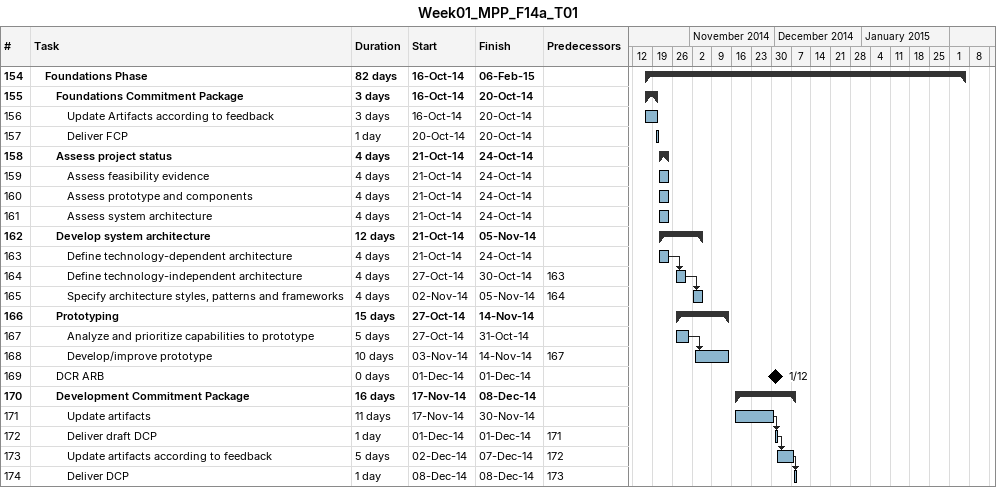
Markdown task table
Week01_MPP_F14a_T01

| ID | Level | Task | Duration | Start | Finish | Predecessors |
|---|---|---|---|---|---|---|
| 154 | 2 | **Foundations Phase** | 82d | 2014-10-16 | 2015-02-06 |  |
| 155 | 3 | **Foundations Commitment Package** | 3d | 2014-10-16 | 2014-10-20 |  |
| 156 | 4 | Update Artifacts according to feedback | 3d | 2014-10-16 | 2014-10-20 |  |
| 157 | 4 | Deliver FCP | 1d | 2014-10-20 | 2014-10-20 |  |
| 158 | 3 | **Assess project status** | 4d | 2014-10-21 | 2014-10-24 |  |
| 159 | 4 | Assess feasibility evidence | 4d | 2014-10-21 | 2014-10-24 |  |
| 160 | 4 | Assess prototype and components | 4d | 2014-10-21 | 2014-10-24 |  |
| 161 | 4 | Assess system architecture | 4d | 2014-10-21 | 2014-10-24 |  |
| 162 | 3 | **Develop system architecture** | 12d | 2014-10-21 | 2014-11-05 |  |
| 163 | 4 | Define technology-dependent architecture | 4d | 2014-10-21 | 2014-10-24 |  |
| 164 | 4 | Define technology-independent architecture | 4d | 2014-10-27 | 2014-10-30 | 163 |
| 165 | 4 | Specify architecture styles, patterns and frameworks | 4d | 2014-11-02 | 2014-11-05 | 164 |
| 166 | 3 | **Prototyping** | 15d | 2014-10-27 | 2014-11-14 |  |
| 167 | 4 | Analyze and prioritize capabilities to prototype | 5d | 2014-10-27 | 2014-10-31 |  |
| 168 | 4 | Develop/improve prototype | 10d | 2014-11-03 | 2014-11-14 | 167 |
| 169 | 3 | DCR ARB | 0d | 2014-12-01 | 2014-12-01 |  |
| 170 | 3 | **Development Commitment Package** | 16d | 2014-11-17 | 2014-12-08 |  |
| 171 | 4 | Update artifacts | 11d | 2014-11-17 | 2014-11-30 |  |
| 172 | 4 | Deliver draft DCP | 1d | 2014-12-01 | 2014-12-01 | 171 |
| 173 | 4 | Update artifacts according to feedback | 5d | 2014-12-02 | 2014-12-07 | 172 |
| 174 | 4 | Deliver DCP | 1d | 2014-12-08 | 2014-12-08 | 173 |
